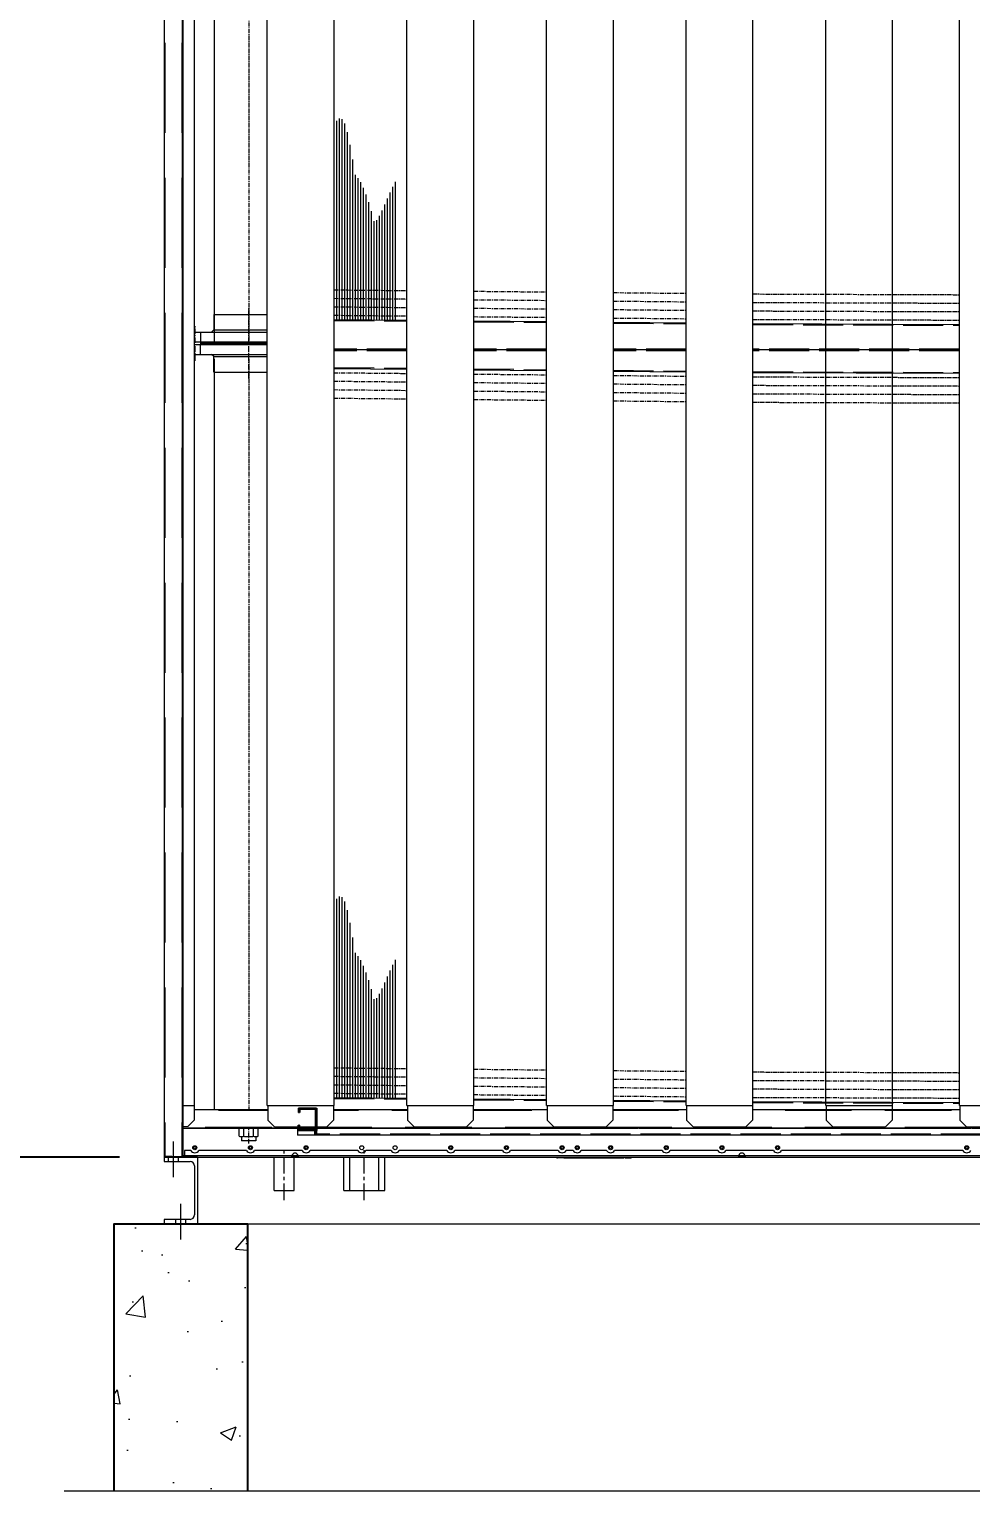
# Model space of a CAD drawing. Header units: millimetres. Extents: x -17070 to 43320, y -291348 to 36448.
# Drawn here: x 15318 to 17433, y 21385 to 24669 of the extents above; entities that cross this region are included whole.
import ezdxf

# ---------------------------------------------------------------- set-up
doc = ezdxf.new("R2010")
doc.units = ezdxf.units.MM
for name, pattern in [('CENTER', [2, 1.25, -0.25, 0.25, -0.25]), ('CENTERX2', [4, 2.5, -0.5, 0.5, -0.5]), ('DASHED', [15, 12, -3]), ('HIDDEN', [0.375, 0.25, -0.125]), ('HIDDENX2', [0.75, 0.5, -0.25])]:
    doc.linetypes.add(name, pattern=pattern)
for name, color, linetype in [('center', 1, 'CENTER'), ('HIDD', 2, 'HIDDENX2'), ('냉각탑_기초', 23, 'Continuous')]:
    doc.layers.add(name, color=color, linetype=linetype)
doc.styles.get("Standard").update_dxf_attribs({"font": 'arial.ttf'})
doc.dimstyles.new('1.40', dxfattribs={"dimscale": 20, "dimtxt": 1.5, "dimasz": 1, "dimexe": 0.5, "dimexo": 0.5, "dimgap": 0.5, "dimtad": 1, "dimdec": 0, "dimzin": 0, "dimdsep": 46, "dimtxsty": 'Standard', "dimcen": 0, "dimclrd": 2, "dimclre": 2, "dimclrt": 3, "dimadec": 0, "dimazin": 0, "dimtfac": 1, "dimtdec": 0, "dimtmove": 0, "dimatfit": 0, "dimfxl": 1, "dimtolj": 1, "dimtzin": 0, "dimlwd": -1, "dimlwe": -1, "dimarcsym": 0})

# ---------------------------------------------------------------- blocks, each defined once
blk = doc.blocks.new('*D567')
at = {"color": 2, "transparency": 16777216}
for p, q in [((15520.7, 25734.8), (14822.2, 25734.8)), ((14832.2, 25614.8), (14832.2, 22254.8)), ((15520.7, 22134.8), (14822.2, 22134.8))]:
    blk.add_line(p, q, dxfattribs=at)
for points in [[(14812.2, 25614.8), (14852.2, 25614.8), (14832.2, 25734.8)], [(14812.2, 22254.8), (14852.2, 22254.8), (14832.2, 22134.8)]]:
    blk.add_solid(points, dxfattribs=at)
at = {"layer": 'Defpoints', "color": 0, "transparency": 16777216}
for p in [(15620.7, 25734.8), (14832.2, 22134.8), (15620.7, 22134.8)]:
    blk.add_point(p, dxfattribs=at)
at = {"color": 3, "lineweight": 20, "transparency": 16777216, "insert": (14700.7, 23934.8), "char_height": 140, "attachment_point": 5, "rotation": 90}
blk.add_mtext('\\A1;3600', dxfattribs=at)
blk = doc.blocks.new('435')
for p, q in [((-131382, 21088.8), (-131342, 21088.8)), ((-131382, 21088.8), (-131382, 21078.8)), ((-131380, 21086.8), (-131344, 21086.8)), ((-131380, 21086.8), (-131380, 21078.8)), ((-131344, 21086.8), (-131344, 21040.8)), ((-131342, 21088.8), (-131342, 21038.8)), ((-131342, 21088.8), (-131342, 21038.8)), ((-131380, 21078.8), (-131382, 21078.8)), ((-131382, 21038.8), (-131382, 21050.8)), ((-131382, 21050.8), (-131380, 21050.8)), ((-131342, 21038.8), (-131382, 21038.8)), ((-131380, 21040.8), (-131380, 21050.8)), ((-131344, 21040.8), (-131380, 21040.8))]:
    blk.add_line(p, q)
blk = doc.blocks.new('3')
at = {"lineweight": 20}
for p, q in [((15688.9, 22250.8), (15688.9, 25691.8)), ((15852.5, 22250.8), (15852.5, 25691.8)), ((16002.5, 22250.8), (16002.5, 25691.8)), ((16166.1, 22250.8), (16166.1, 25691.8)), ((16316.1, 22250.8), (16316.1, 25691.8)), ((16479.8, 22250.8), (16479.8, 25691.8)), ((16629.8, 22250.8), (16629.8, 25691.8)), ((16793.4, 22250.8), (16793.4, 25691.8)), ((16943.4, 22250.8), (16943.4, 25691.8)), ((17107.1, 22250.8), (17107.1, 25691.8)), ((17257.1, 22250.8), (17257.1, 25691.8)), ((17407.1, 22250.8), (17407.1, 25691.8)), ((15662.7, 22134.8), (15662.7, 24694.8)), ((15662.7, 22250.8), (15688.9, 22250.8)), ((15687.9, 22250.8), (15687.9, 22217.8)), ((15852.5, 22250.8), (16002.5, 22250.8)), ((15853.5, 22250.8), (15853.5, 22217.8)), ((16001.5, 22250.8), (16001.5, 22217.8)), ((16166.1, 22250.8), (16316.1, 22250.8)), ((16167.1, 22250.8), (16167.1, 22217.8)), ((16315.1, 22250.8), (16315.1, 22217.8)), ((16479.8, 22250.8), (16629.8, 22250.8)), ((16480.8, 22250.8), (16480.8, 22217.8)), ((16628.8, 22250.8), (16628.8, 22217.8)), ((16793.4, 22250.8), (16943.4, 22250.8)), ((16794.4, 22250.8), (16794.4, 22217.8)), ((16942.4, 22250.8), (16942.4, 22217.8)), ((17107.1, 22250.8), (17257.1, 22250.8)), ((17108.1, 22250.8), (17108.1, 22217.8)), ((17256.1, 22250.8), (17256.1, 22217.8)), ((17407.1, 22250.8), (17557.1, 22250.8)), ((17408.1, 22250.8), (17408.1, 22217.8)), ((15672.9, 22202.8), (15662.7, 22202.8)), ((15687.9, 22217.8), (15672.9, 22202.8)), ((15853.5, 22217.8), (15868.5, 22202.8)), ((15868.5, 22202.8), (15986.5, 22202.8)), ((16001.5, 22217.8), (15986.5, 22202.8)), ((16167.1, 22217.8), (16182.1, 22202.8)), ((16182.1, 22202.8), (16300.1, 22202.8)), ((16315.1, 22217.8), (16300.1, 22202.8)), ((16480.8, 22217.8), (16495.8, 22202.8)), ((16495.8, 22202.8), (16613.8, 22202.8)), ((16628.8, 22217.8), (16613.8, 22202.8)), ((16794.4, 22217.8), (16809.4, 22202.8)), ((16809.4, 22202.8), (16927.4, 22202.8)), ((16942.4, 22217.8), (16927.4, 22202.8)), ((17108.1, 22217.8), (17123.1, 22202.8)), ((17123.1, 22202.8), (17241.1, 22202.8)), ((17256.1, 22217.8), (17241.1, 22202.8)), ((17408.1, 22217.8), (17423.1, 22202.8)), ((17423.1, 22202.8), (17541.1, 22202.8)), ((15693.7, 22134.8), (15620.7, 22134.8)), ((15630.7, 22124.8), (15630.7, 22134.8)), ((15652.7, 22124.8), (15652.7, 22134.8)), ((15867.7, 22059.8), (15867.7, 22134.8)), ((15912.7, 22059.8), (15912.7, 22134.8)), ((16024.2, 22059.8), (16024.2, 22134.8)), ((16037.7, 22059.8), (16037.7, 22134.8)), ((16102.7, 22059.8), (16102.7, 22134.8)), ((16116.2, 22059.8), (16116.2, 22134.8)), ((15647.2, 21984.8), (15647.2, 21994.8)), ((15669.2, 21984.8), (15669.2, 21994.8)), ((15695.7, 21984.8), (19745.7, 21984.8))]:
    blk.add_line(p, q, dxfattribs=at)
at = {"color": 1, "linetype": 'CENTER', "lineweight": 20, "ltscale": 7.5}
for p, q in [((15810.7, 25689.4), (15810.7, 23968.6)), ((16002.5, 24083.6), (16166.1, 24082)), ((16316.1, 24080.5), (16479.8, 24078.9)), ((16629.8, 24077.4), (16793.4, 24075.8)), ((16002.5, 24064.6), (16166.1, 24063)), ((16002.5, 24045.5), (16166.1, 24043.9)), ((16316.1, 24061.5), (16479.8, 24059.9)), ((16316.1, 24042.4), (16479.8, 24040.8)), ((16629.8, 24058.4), (16793.4, 24056.8)), ((16943.4, 24074.3), (17407.1, 24072.7)), ((16943.4, 24055.3), (17407.1, 24053.7)), ((16002.5, 24026.5), (16166.1, 24024.9)), ((16316.1, 24023.4), (16479.8, 24021.8)), ((16629.8, 24039.3), (16793.4, 24037.7)), ((16629.8, 24020.3), (16793.4, 24018.7)), ((16943.4, 24036.2), (17407.1, 24034.6)), ((16943.4, 24017.2), (17407.1, 24015.6)), ((15810.7, 23928.5), (15810.7, 22241.8)), ((16002.5, 23897.4), (16166.1, 23895.8)), ((16002.5, 23878.4), (16166.1, 23876.8)), ((16316.1, 23894.3), (16479.8, 23892.7)), ((16629.8, 23891.2), (16793.4, 23889.6)), ((16943.4, 23888.1), (17407.1, 23886.5)), ((16002.5, 23859.3), (16166.1, 23857.7)), ((16316.1, 23875.3), (16479.8, 23873.7)), ((16316.1, 23856.2), (16479.8, 23854.6)), ((16629.8, 23872.2), (16793.4, 23870.6)), ((16629.8, 23853.1), (16793.4, 23851.5)), ((16943.4, 23869.1), (17407.1, 23867.5)), ((16943.4, 23850), (17407.1, 23848.4)), ((16002.5, 23840.3), (16166.1, 23838.7)), ((16316.1, 23837.2), (16479.8, 23835.6)), ((16629.8, 23834.1), (16793.4, 23832.5)), ((16943.4, 23831), (17407.1, 23829.4)), ((16002.5, 22335.3), (16166.1, 22333.7)), ((16002.5, 22316.3), (16166.1, 22314.7)), ((16316.1, 22332.2), (16479.8, 22330.6)), ((16316.1, 22313.2), (16479.8, 22311.6)), ((16629.8, 22329.1), (16793.4, 22327.5)), ((16629.8, 22310.1), (16793.4, 22308.5)), ((16943.4, 22326), (17407.1, 22324.4)), ((16943.4, 22307), (17407.1, 22305.4)), ((16002.5, 22297.2), (16166.1, 22295.6)), ((16002.5, 22278.2), (16166.1, 22276.6)), ((16316.1, 22294.1), (16479.8, 22292.5)), ((16316.1, 22275.1), (16479.8, 22273.5)), ((16629.8, 22291), (16793.4, 22289.4)), ((16629.8, 22272), (16793.4, 22270.4)), ((16943.4, 22287.9), (17407.1, 22286.3)), ((16943.4, 22268.9), (17407.1, 22267.3)), ((15810.7, 22165.6), (15810.7, 22199.8))]:
    blk.add_line(p, q, dxfattribs=at)
at = {"lineweight": 20, "ltscale": 7.5}
for p, q in [((15732.9, 25676.8), (15732.9, 23968.6)), ((16002.5, 24016.9), (16166.1, 24015.3)), ((16316.1, 24013.9), (16479.8, 24012.2)), ((16629.8, 24010.8), (16793.4, 24009.1)), ((16943.4, 24007.7), (17407.1, 24006)), ((16166.1, 23948.5), (16002.5, 23948.5)), ((16479.8, 23948.5), (16316.1, 23948.5)), ((16479.8, 23948.5), (16316.1, 23948.5)), ((16793.4, 23948.5), (16629.8, 23948.5)), ((17407.1, 23948.5), (16943.4, 23948.5)), ((15732.9, 23928.5), (15732.9, 22241.8)), ((16002.5, 23906.9), (16166.1, 23905.3)), ((16316.1, 23903.9), (16479.8, 23902.2)), ((16629.8, 23900.8), (16793.4, 23899.1)), ((16943.4, 23897.7), (17407.1, 23896)), ((16002.5, 22268.6), (16166.1, 22267)), ((16316.1, 22265.6), (16479.8, 22263.9)), ((16629.8, 22262.5), (16793.4, 22260.8)), ((16943.4, 22259.4), (17407.1, 22257.7)), ((15920.7, 22202.8), (15920.7, 22184.2)), ((15960.7, 22202.8), (15960.7, 22186.2)), ((15789.1, 22181.9), (15789.1, 22199.8)), ((15794.6, 22180.8), (15794.6, 22171.3)), ((15826.9, 22171.3), (15794.6, 22171.3)), ((15800, 22181.9), (15800, 22199.8)), ((15821.5, 22181.9), (15821.5, 22199.8)), ((15826.9, 22180.8), (15826.9, 22171.3)), ((15832.3, 22181.9), (15832.3, 22199.8)), ((19520.7, 22184.2), (15920.7, 22184.2))]:
    blk.add_line(p, q, dxfattribs=at)
at = {"color": 7, "lineweight": 20}
for p, q in [((15662.7, 25498.2), (15662.7, 22639.6)), ((15698.3, 22134.8), (19743.1, 22134.8)), ((15867.7, 22059.8), (15912.7, 22059.8)), ((16024.2, 22059.8), (16116.2, 22059.8))]:
    blk.add_line(p, q, dxfattribs=at)
at = {"color": 7, "lineweight": 20, "ltscale": 0.441833}
blk.add_line((15620.7, 24666.6), (15620.7, 23606.2), dxfattribs=at)
at = {"color": 5, "lineweight": 20, "ltscale": 7.5}
for p, q in [((16002.7, 24018), (16002.7, 24452.5)), ((16008.7, 24018), (16008.7, 24463.1)), ((16014.7, 24017.9), (16014.7, 24468.3)), ((16020.7, 24017.8), (16020.7, 24466.8)), ((16026.7, 24017.7), (16026.7, 24457.1)), ((16032.7, 24016.2), (16032.7, 24437.6)), ((16038.7, 24016.1), (16038.7, 24409.7)), ((16044.7, 24016), (16044.7, 24376.6)), ((16050.7, 24016), (16050.7, 24342.1)), ((16026.7, 24016.3), (16026.7, 24335)), ((16056.7, 24015.9), (16056.7, 24334.7)), ((16062.7, 24015.8), (16062.7, 24325.4)), ((16068.7, 24015.7), (16068.7, 24313.1)), ((16134.7, 24016.4), (16134.7, 24314.9)), ((16140.7, 24016.3), (16140.7, 24326.1)), ((16074.7, 24015.7), (16074.7, 24298.1)), ((16080.7, 24015.6), (16080.7, 24280.4)), ((16116.7, 24016.6), (16116.7, 24275.2)), ((16122.7, 24016.6), (16122.7, 24288.8)), ((16128.7, 24016.5), (16128.7, 24302.3)), ((16086.7, 24015.5), (16086.7, 24260.3)), ((16098.7, 24016.8), (16098.7, 24240)), ((16104.7, 24016.8), (16104.7, 24249.9)), ((16110.7, 24016.7), (16110.7, 24262)), ((16092.7, 24015.4), (16092.7, 24238.1)), ((16002.7, 22269.7), (16002.7, 22704.2)), ((16008.7, 22269.7), (16008.7, 22714.8)), ((16014.7, 22269.6), (16014.7, 22720)), ((16020.7, 22269.5), (16020.7, 22718.5)), ((16026.7, 22268), (16026.7, 22708.8)), ((16032.7, 22267.9), (16032.7, 22689.3)), ((16038.7, 22267.8), (16038.7, 22661.4)), ((16044.7, 22267.7), (16044.7, 22628.3)), ((16050.7, 22267.7), (16050.7, 22593.8)), ((16056.7, 22267.6), (16056.7, 22586.4)), ((16062.7, 22267.5), (16062.7, 22577.1)), ((16068.7, 22267.4), (16068.7, 22564.8)), ((16134.7, 22268.1), (16134.7, 22566.6)), ((16140.7, 22268), (16140.7, 22577.8)), ((16056.7, 22269.1), (16056.7, 22561.4)), ((16074.7, 22267.4), (16074.7, 22549.8)), ((16080.7, 22267.3), (16080.7, 22532.1)), ((16122.7, 22268.3), (16122.7, 22540.5)), ((16128.7, 22268.2), (16128.7, 22554)), ((16086.7, 22267.2), (16086.7, 22512)), ((16104.7, 22268.5), (16104.7, 22501.6)), ((16110.7, 22268.4), (16110.7, 22513.7)), ((16116.7, 22268.3), (16116.7, 22526.9)), ((16092.7, 22267.1), (16092.7, 22489.8)), ((16098.7, 22268.5), (16098.7, 22491.7))]:
    blk.add_line(p, q, dxfattribs=at)
at = {"color": 1, "linetype": 'CENTER', "lineweight": 20, "ltscale": 10}
for p, q in [((15810.7, 23884.3), (15810.7, 24042.8)), ((15690.7, 23924.3), (15690.7, 24002.8))]:
    blk.add_line(p, q, dxfattribs=at)
at = {"color": 0, "lineweight": 20, "ltscale": 30}
for p, q in [((15732.7, 24028.5), (15852.5, 24028.5)), ((15732.7, 24028.5), (15732.7, 23993.5)), ((15688.9, 23988.5), (15852.5, 23988.5)), ((15702.2, 23988.5), (15702.2, 23966.5)), ((15732.7, 23993.5), (15727.4, 23988.5)), ((15732.7, 23993.5), (15852.5, 23993.5)), ((15688.9, 23966.5), (15852.5, 23966.5)), ((15688.9, 23960.5), (15852.5, 23960.5)), ((15702.2, 23938.5), (15702.2, 23960.5)), ((15703.4, 23960.5), (15703.4, 23966.5)), ((15703.4, 23963.5), (15852.5, 23963.5)), ((15703.4, 23963.5), (15852.5, 23963.5)), ((15688.9, 23938.5), (15852.5, 23938.5)), ((15732.7, 23933.5), (15727.4, 23938.5)), ((15732.7, 23933.5), (15852.5, 23933.5)), ((15732.7, 23898.5), (15732.7, 23933.5)), ((15732.7, 23898.5), (15852.5, 23898.5))]:
    blk.add_line(p, q, dxfattribs=at)
at = {"color": 6, "linetype": 'DASHED', "lineweight": 20, "ltscale": 7.5}
for p, q in [((16002.5, 24014.9), (16166.1, 24013.3)), ((16316.1, 24011.9), (16479.8, 24010.2)), ((16629.8, 24008.8), (16793.4, 24007.1)), ((16943.4, 24005.7), (17407.1, 24004)), ((16166.1, 23950.5), (16002.5, 23950.5)), ((16166.1, 23946.5), (16002.5, 23946.5)), ((16479.8, 23950.5), (16316.1, 23950.5)), ((16479.8, 23946.5), (16316.1, 23946.5)), ((16793.4, 23950.5), (16629.8, 23950.5)), ((16793.4, 23946.5), (16629.8, 23946.5)), ((17407.1, 23950.5), (16943.4, 23950.5)), ((17407.1, 23946.5), (16943.4, 23946.5)), ((16002.5, 23908.9), (16166.1, 23907.3)), ((16316.1, 23905.9), (16479.8, 23904.2)), ((16629.8, 23902.8), (16793.4, 23901.1)), ((16943.4, 23899.7), (17407.1, 23898)), ((16002.5, 22266.6), (16166.1, 22265)), ((16316.1, 22263.6), (16479.8, 22261.9)), ((16629.8, 22260.5), (16793.4, 22258.8)), ((16943.4, 22257.4), (17407.1, 22255.7)), ((15958.7, 22202.8), (15958.7, 22186.2)), ((15962.7, 22202.8), (15962.7, 22186.2)), ((19480.7, 22186.2), (15958.7, 22186.2))]:
    blk.add_line(p, q, dxfattribs=at)
at = {"color": 7, "lineweight": 20, "ltscale": 0.44375}
blk.add_line((15620.7, 23601), (15620.7, 22536), dxfattribs=at)
at = {"color": 7, "lineweight": 20, "ltscale": 0.2055}
blk.add_line((15662.7, 22138.2), (15662.7, 22631.4), dxfattribs=at)
at = {"color": 7, "lineweight": 20, "ltscale": 0.201042}
blk.add_line((15620.7, 22619), (15620.7, 22136.5), dxfattribs=at)
at = {"color": 1, "linetype": 'CENTERX2', "lineweight": 20, "ltscale": 50}
for p, q in [((15641.7, 22089.8), (15641.7, 22169.8)), ((15658.2, 21949.8), (15658.2, 22029.8))]:
    blk.add_line(p, q, dxfattribs=at)
at = {"color": 7, "lineweight": 20, "ltscale": 2.38284e-05}
blk.add_line((15662.7, 22138.2), (15662.7, 22138.2), dxfattribs=at)
at = {"color": 7, "lineweight": 20, "ltscale": 0.000708333}
for p, q in [((15666.4, 22137.7), (15664.7, 22137.7)), ((15666.4, 22136.8), (15664.7, 22136.8))]:
    blk.add_line(p, q, dxfattribs=at)
at = {"color": 7, "lineweight": 20, "ltscale": 0.000375}
blk.add_line((15664.7, 22137.7), (15664.7, 22136.8), dxfattribs=at)
at = {"color": 7, "lineweight": 20, "ltscale": 0.004833}
for p, q in [((15666.4, 22149.8), (15666.4, 22138.2)), ((16516.2, 22132.8), (16504.6, 22132.8)), ((16656.2, 22132.8), (16667.8, 22132.8))]:
    blk.add_line(p, q, dxfattribs=at)
at = {"color": 7, "lineweight": 20, "ltscale": 0.005987}
blk.add_line((15680.8, 22149.8), (15666.4, 22149.8), dxfattribs=at)
at = {"color": 7, "lineweight": 20, "ltscale": 0.100609}
blk.add_line((15666.4, 22138.2), (15907.9, 22138.2), dxfattribs=at)
at = {"color": 7, "lineweight": 20, "ltscale": 0.001417}
blk.add_line((15666.4, 22134.8), (15666.4, 22138.2), dxfattribs=at)
at = {"color": 7, "lineweight": 20, "ltscale": 0.044641}
for p, q in [((15805.8, 22149.8), (15698.7, 22149.8)), ((15930.8, 22149.8), (15823.7, 22149.8)), ((16055.8, 22149.8), (15948.7, 22149.8)), ((16255.8, 22149.8), (16148.7, 22149.8)), ((16380.8, 22149.8), (16273.7, 22149.8)), ((16505.8, 22149.8), (16398.7, 22149.8)), ((16739.8, 22149.8), (16632.7, 22149.8)), ((16864.8, 22149.8), (16757.7, 22149.8)), ((16989.8, 22149.8), (16882.7, 22149.8)), ((17414.8, 22149.8), (17007.7, 22149.8))]:
    blk.add_line(p, q, dxfattribs=at)
at = {"color": 7, "lineweight": 20, "ltscale": 0.005698}
for p, q in [((15907.9, 22138.2), (15921.6, 22138.2)), ((16911.9, 22138.2), (16925.6, 22138.2))]:
    blk.add_line(p, q, dxfattribs=at)
at = {"color": 7, "lineweight": 20, "ltscale": 0.412635}
blk.add_line((15921.6, 22138.2), (16911.9, 22138.2), dxfattribs=at)
at = {"color": 7, "lineweight": 20, "ltscale": 0.023808}
for p, q in [((16130.8, 22149.8), (16073.7, 22149.8)), ((16614.8, 22149.8), (16557.7, 22149.8))]:
    blk.add_line(p, q, dxfattribs=at)
at = {"color": 7, "lineweight": 20, "ltscale": 0.006725}
blk.add_line((16539.8, 22149.8), (16523.7, 22149.8), dxfattribs=at)
at = {"color": 7, "lineweight": 20, "ltscale": 0.171731}
blk.add_line((16925.6, 22138.2), (18216, 22138.2), dxfattribs=at)
at = {"color": 7, "lineweight": 20, "ltscale": 0.008333}
blk.add_line((15620.7, 22134.8), (15620.7, 22124.8), dxfattribs=at)
at = {"color": 7, "lineweight": 20, "ltscale": 0.125}
for p, q in [((15695.7, 22134.8), (15620.7, 22134.8)), ((15620.7, 21984.8), (15695.7, 21984.8))]:
    blk.add_line(p, q, dxfattribs=at)
at = {"color": 7, "lineweight": 20, "ltscale": 0.05125}
for p, q in [((15620.7, 22124.8), (15679.2, 22124.8)), ((15679.2, 21994.8), (15620.7, 21994.8))]:
    blk.add_line(p, q, dxfattribs=at)
at = {"color": 7, "lineweight": 20, "ltscale": 0.280701}
blk.add_line((15622.1, 22134.8), (15657.3, 22134.8), dxfattribs=at)
at = {"color": 7, "lineweight": 20, "ltscale": 0.01525}
blk.add_line((15659.3, 22134.8), (15622.7, 22134.8), dxfattribs=at)
at = {"color": 7, "lineweight": 20, "ltscale": 0.002932}
blk.add_line((15659.4, 22134.8), (15666.4, 22134.8), dxfattribs=at)
at = {"color": 7, "lineweight": 20, "ltscale": 0.100651}
blk.add_line((15666.4, 22134.8), (15908, 22134.8), dxfattribs=at)
at = {"color": 7, "lineweight": 20, "ltscale": 0.004083}
blk.add_line((15688.5, 22134.8), (15698.3, 22134.8), dxfattribs=at)
at = {"color": 7, "lineweight": 20, "ltscale": 0.091667}
blk.add_line((15689.2, 22114.8), (15689.2, 22004.8), dxfattribs=at)
at = {"lineweight": 20, "ltscale": 25}
blk.add_line((15695.7, 22134.8), (15695.7, 21984.8), dxfattribs=at)
at = {"color": 7, "lineweight": 20, "ltscale": 0.000833333}
for p, q in [((15908, 22136.8), (15908, 22134.8)), ((15921.5, 22136.8), (15921.5, 22134.8)), ((16516.2, 22132.8), (16516.2, 22134.8)), ((16656.2, 22132.8), (16656.2, 22134.8)), ((16912, 22136.8), (16912, 22134.8)), ((16925.5, 22136.8), (16925.5, 22134.8))]:
    blk.add_line(p, q, dxfattribs=at)
at = {"color": 7, "lineweight": 20, "ltscale": 0.005614}
for p, q in [((15908, 22136.8), (15921.5, 22136.8)), ((15908, 22134.8), (15921.5, 22134.8)), ((16912, 22136.8), (16925.5, 22136.8)), ((16912, 22134.8), (16925.5, 22134.8))]:
    blk.add_line(p, q, dxfattribs=at)
at = {"color": 7, "lineweight": 20, "ltscale": 0.412719}
blk.add_line((15921.5, 22134.8), (16912, 22134.8), dxfattribs=at)
at = {"color": 7, "lineweight": 20, "ltscale": 0.000833651}
for p, q in [((16518.2, 22132.8), (16518.2, 22134.8)), ((16654.2, 22132.8), (16654.2, 22134.8))]:
    blk.add_line(p, q, dxfattribs=at)
at = {"color": 7, "lineweight": 20, "ltscale": 0.056667}
blk.add_line((16518.2, 22132.8), (16654.2, 22132.8), dxfattribs=at)
at = {"color": 7, "lineweight": 20, "ltscale": 0.17433}
blk.add_line((16925.5, 22134.8), (17643.9, 22134.8), dxfattribs=at)
at = {"color": 7, "lineweight": 20, "ltscale": 0.0625}
blk.add_line((15620.7, 21994.8), (15620.7, 21984.8), dxfattribs=at)
at = {"color": 7, "lineweight": 20}
for centre, radius in [((15689.7, 22155.8), 4.5), ((15689.7, 22155.8), 3), ((15814.7, 22155.8), 4.5), ((15814.7, 22155.8), 3), ((15939.7, 22155.8), 4.5), ((15939.7, 22155.8), 3), ((16064.7, 22155.8), 4.5), ((16139.7, 22155.8), 4.5), ((16264.7, 22155.8), 4.5), ((16264.7, 22155.8), 3), ((16389.7, 22155.8), 4.5), ((16389.7, 22155.8), 3), ((16514.7, 22155.8), 4.5), ((16514.7, 22155.8), 3), ((16548.7, 22155.8), 4.5), ((16548.7, 22155.8), 3), ((16623.7, 22155.8), 4.5), ((16623.7, 22155.8), 3), ((16748.7, 22155.8), 4.5), ((16748.7, 22155.8), 3), ((16873.7, 22155.8), 4.5), ((16873.7, 22155.8), 3), ((16998.7, 22155.8), 4.5), ((16998.7, 22155.8), 3), ((17423.7, 22155.8), 4.5), ((17423.7, 22155.8), 3)]:
    blk.add_circle(centre, radius, dxfattribs=at)
for centre, radius, start, end in [((15689.7, 22154.3), 10, 206.7437, 333.2563), ((15814.7, 22154.3), 10, 206.7437, 333.2563), ((15924.3, 22135.9), 16.6, 171.9124, 179.4428), ((15914.7, 22136.7), 7, 12.3734, 167.6266), ((15905.1, 22135.9), 16.6, 0.5572, 8.0877), ((15939.7, 22154.3), 10, 206.7437, 333.2563), ((16064.7, 22154.3), 10, 206.7437, 333.2563), ((16139.7, 22154.3), 10, 206.7437, 333.2563), ((16264.7, 22154.3), 10, 206.7437, 333.2563), ((16389.7, 22154.3), 10, 206.7437, 333.2563), ((16514.7, 22154.3), 10, 206.7437, 333.2563), ((16548.7, 22154.3), 10, 206.7437, 333.2563), ((16623.7, 22154.3), 10, 206.7437, 333.2563), ((16748.7, 22154.3), 10, 206.7437, 333.2563), ((16873.7, 22154.3), 10, 206.7437, 333.2563), ((16928.3, 22135.9), 16.6, 171.9124, 179.4428), ((16918.7, 22136.7), 7, 12.3734, 167.6266), ((16909.1, 22135.9), 16.6, 0.5572, 8.0877), ((16998.7, 22154.3), 10, 206.7437, 333.2563), ((17423.7, 22154.3), 10, 206.7437, 333.2563), ((15668.1, 22138.2), 3.4, 204.3161, 239.9997), ((15679.2, 22114.8), 10, 0, 90), ((16504.6, 22136.2), 3.4, 204.3017, 270), ((16504.6, 22136.2), 1.4, 268.112, 270), ((16667.8, 22136.2), 3.4, 270, 335.6983), ((16667.8, 22136.2), 1.4, 270, 271.888), ((15679.2, 22004.8), 10, 270, 0)]:
    blk.add_arc(centre, radius, start, end, dxfattribs=at)
at = {"lineweight": 20, "ltscale": 7.5}
for centre in [(15794.6, 22181.9), (15805.4, 22181.9), (15816.1, 22181.9), (15826.9, 22181.9)]:
    blk.add_ellipse(centre, major_axis=(5.4, 0), ratio=0.200221, start_param=3.141593, end_param=6.283185, dxfattribs=at)
at = {"color": 7, "lineweight": 20}
for points in [[(15908, 22136.8), (15907.9, 22136.8), (15907.9, 22136.9), (15907.8, 22136.9), (15907.8, 22137), (15907.8, 22137)], [(15921.7, 22137), (15921.7, 22137), (15921.6, 22136.9), (15921.6, 22136.9), (15921.5, 22136.8), (15921.5, 22136.8)], [(16912, 22136.8), (16911.9, 22136.8), (16911.9, 22136.9), (16911.8, 22136.9), (16911.8, 22137), (16911.8, 22137)], [(16925.7, 22137), (16925.7, 22137), (16925.6, 22136.9), (16925.6, 22136.9), (16925.5, 22136.8), (16925.5, 22136.8)]]:
    blk.add_open_spline(points, degree=5, dxfattribs=at)
for points, knots in [([(15908, 22134.8), (15907.9, 22134.8), (15907.9, 22134.9), (15907.8, 22135), (15907.8, 22135.3), (15907.7, 22135.6), (15907.7, 22135.7), (15907.7, 22135.9), (15907.7, 22136.1)], [0, 0, 0, 0, 0, 0, 3.009, 3.009, 3.009, 4.870321, 4.870321, 4.870321, 4.870321, 4.870321, 4.870321]), ([(15921.7, 22136.1), (15921.7, 22135.7), (15921.7, 22135.4), (15921.7, 22135.1), (15921.6, 22134.9), (15921.5, 22134.9), (15921.5, 22134.8), (15921.5, 22134.8), (15921.5, 22134.8)], [0, 0, 0, 0, 0, 0, 3.956241, 3.956241, 3.956241, 4.866694, 4.866694, 4.866694, 4.866694, 4.866694, 4.866694]), ([(16912, 22134.8), (16911.9, 22134.8), (16911.9, 22134.9), (16911.8, 22135), (16911.8, 22135.3), (16911.7, 22135.6), (16911.7, 22135.7), (16911.7, 22135.9), (16911.7, 22136.1)], [0, 0, 0, 0, 0, 0, 3.009, 3.009, 3.009, 4.870321, 4.870321, 4.870321, 4.870321, 4.870321, 4.870321]), ([(16925.7, 22136.1), (16925.7, 22135.7), (16925.7, 22135.4), (16925.7, 22135.1), (16925.6, 22134.9), (16925.5, 22134.9), (16925.5, 22134.8), (16925.5, 22134.8), (16925.5, 22134.8)], [0, 0, 0, 0, 0, 0, 3.956241, 3.956241, 3.956241, 4.866694, 4.866694, 4.866694, 4.866694, 4.866694, 4.866694])]:
    blk.add_open_spline(points, degree=5, knots=knots, dxfattribs=at)
at = {"layer": 'center', "lineweight": 20}
for p, q in [((15620.7, 25734.8), (15620.7, 22134.8)), ((15662.7, 25734.8), (15662.7, 22134.8)), ((15687.9, 22241.8), (15853.5, 22241.8)), ((16001.5, 22241.8), (16167.1, 22241.8)), ((16315.1, 22241.8), (16480.8, 22241.8)), ((16628.8, 22241.8), (16794.4, 22241.8)), ((16942.4, 22241.8), (17408.1, 22241.8)), ((15662.7, 22199.8), (19778.7, 22199.8)), ((15620.7, 22134.8), (15662.7, 22134.8))]:
    blk.add_line(p, q, dxfattribs=at)
at = {"layer": 'center', "lineweight": 20, "ltscale": 30}
for p, q in [((15890.2, 22037.7), (15890.2, 22151.1)), ((16070.2, 22037.7), (16070.2, 22151.1))]:
    blk.add_line(p, q, dxfattribs=at)
at = {"layer": 'HIDD', "linetype": 'HIDDEN', "lineweight": 20}
for p, q in [((15622.7, 25732.8), (15622.7, 22136.8)), ((15660.7, 25732.8), (15660.7, 22136.8)), ((15687.9, 22239.8), (15853.5, 22239.8)), ((16001.5, 22239.8), (16167.1, 22239.8)), ((16315.1, 22239.8), (16480.8, 22239.8)), ((16628.8, 22239.8), (16794.4, 22239.8)), ((16942.4, 22239.8), (17408.1, 22239.8)), ((15664.7, 22201.8), (15664.7, 22202.8)), ((15664.7, 22201.8), (19778.7, 22201.8)), ((15622.7, 22136.8), (15660.7, 22136.8))]:
    blk.add_line(p, q, dxfattribs=at)
at = {"lineweight": 20}
blk.add_blockref('435', (147304.7, 1156), dxfattribs=at)

msp = doc.modelspace()

# ---------------------------------------------------------------- hatches: boundary and pattern name
at = {"layer": '냉각탑_기초', "lineweight": 20, "ltscale": 30}
h = msp.add_hatch(dxfattribs=at)
h.set_pattern_fill('AR-CONC', color=256, scale=50, style=0)
h.set_pattern_definition([(50, (1179.7, 5443.52), (358.63, -31.376), [37.5, -412.5]), (355, (1179.7, 5443.52), (-69.3757, 376.096), [30, -330]), (100.4514, (1209.6, 5440.9), (289.2547, 344.72), [31.87, -350.571]), (46.1842, (1179.7, 5543.52), (533.6205, -82.7595), [56.25, -618.75]), (96.6356, (1224.17, 5536.6), (467.331, 487.059), [47.805, -525.856]), (351.1842, (1179.7, 5543.5), (467.331, 487.059), [45, -495]), (21, (1229.7, 5518.52), (298.4535, -201.3094), [37.5, -412.5]), (326, (1229.7, 5518.52), (121.6577, 362.575), [30, -330]), (71.4514, (1254.57, 5501.75), (420.1113, 161.265), [31.87, -350.571]), (37.5, (1179.7, 5443.52), (6.0799, 166.4469), [0, -326, 0, -335, 0, -331.25]), (7.5, (1179.7, 5443.52), (131.5348, 197.2059), [0, -191, 0, -318.5, 0, -126.25]), (327.5, (1068.2, 5443.52), (266.9112, -11.2774), [0, -125, 0, -390, 0, -517.5]), (317.5, (1018.2, 5443.52), (291.593, 50.0525), [0, -162.5, 0, -259, 0, -367.5])])
h.paths.add_polyline_path([(15808.2, 21984.8), (15508.2, 21984.8), (15508.2, 21384.8), (15808.2, 21384.8)])

# ---------------------------------------------------------------- linework, layer by layer
msp.add_line((15396.1, 21384.8), (20154.2, 21384.8), dxfattribs=at)
at = {"layer": '냉각탑_기초', "ltscale": 30}
msp.add_lwpolyline([(15508.2, 21384.8), (15508.2, 21984.8), (15808.2, 21984.8), (15808.2, 21384.8)], dxfattribs=at)

# ---------------------------------------------------------------- block references
msp.add_blockref('3', (0, 0))

# ---------------------------------------------------------------- dimensions: what is measured, and where the dimension line sits
at = {"lineweight": 20}
dim = msp.add_linear_dim(base=(14832.2, 22134.8), p1=(15620.7, 25734.8), p2=(15620.7, 22134.8), angle=90, dimstyle='1.40', override={"dimtxt": 7, "dimasz": 6, "dimexo": 5, "dimgap": 3}, dxfattribs=at)
dim.commit()
dim.dimension.update_dxf_attribs({"geometry": '*D567', "text_midpoint": (14700.7, 23934.8)})

doc.saveas('drawing.dxf')
